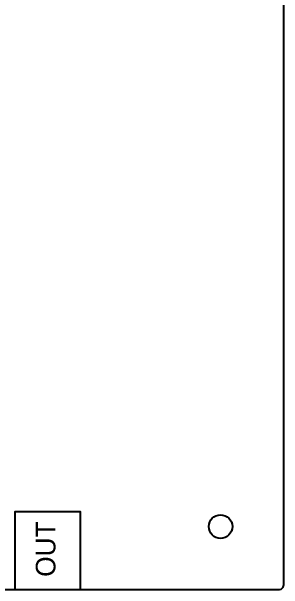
# Model space of a CAD drawing. Extents: x 2771 to 3062, y 837 to 1002.
# Drawn here: x 2834.2 to 2868.8, y 852 to 925.5 of the extents above; entities that cross this region are included whole.
import ezdxf

# ---------------------------------------------------------------- set-up
doc = ezdxf.new("R2010")
doc.units = 0
for name, color, linetype in [('COMPONENTS', 3, 'CONTINUOUS'), ('DIMENSIONS', 2, 'CONTINUOUS'), ('HOLES', 6, 'CONTINUOUS'), ('OUTLINE', 1, 'CONTINUOUS')]:
    doc.layers.add(name, color=color, linetype=linetype)

msp = doc.modelspace()

# ---------------------------------------------------------------- linework, layer by layer
at = {"layer": 'COMPONENTS'}
msp.add_lwpolyline([(2834.583, 851.959), (2842.933, 851.959), (2842.933, 861.829), (2834.583, 861.829)], close=True, dxfattribs=at)
at = {"layer": 'HOLES'}
msp.add_circle((2860.758, 859.959), 1.5, dxfattribs=at)
at = {"layer": 'OUTLINE'}
for p, q in [((2868.758, 941.459), (2868.758, 852.459)), ((2809.258, 851.959), (2868.258, 851.959))]:
    msp.add_line(p, q, dxfattribs=at)
msp.add_arc((2868.258, 852.459), 0.5, 270, 0, dxfattribs=at)

# ---------------------------------------------------------------- texts
at = {"layer": 'DIMENSIONS'}
msp.add_text('OUT', height=2.5, rotation=90, dxfattribs=at).set_placement((2839.752, 853.566))

doc.saveas('drawing.dxf')
